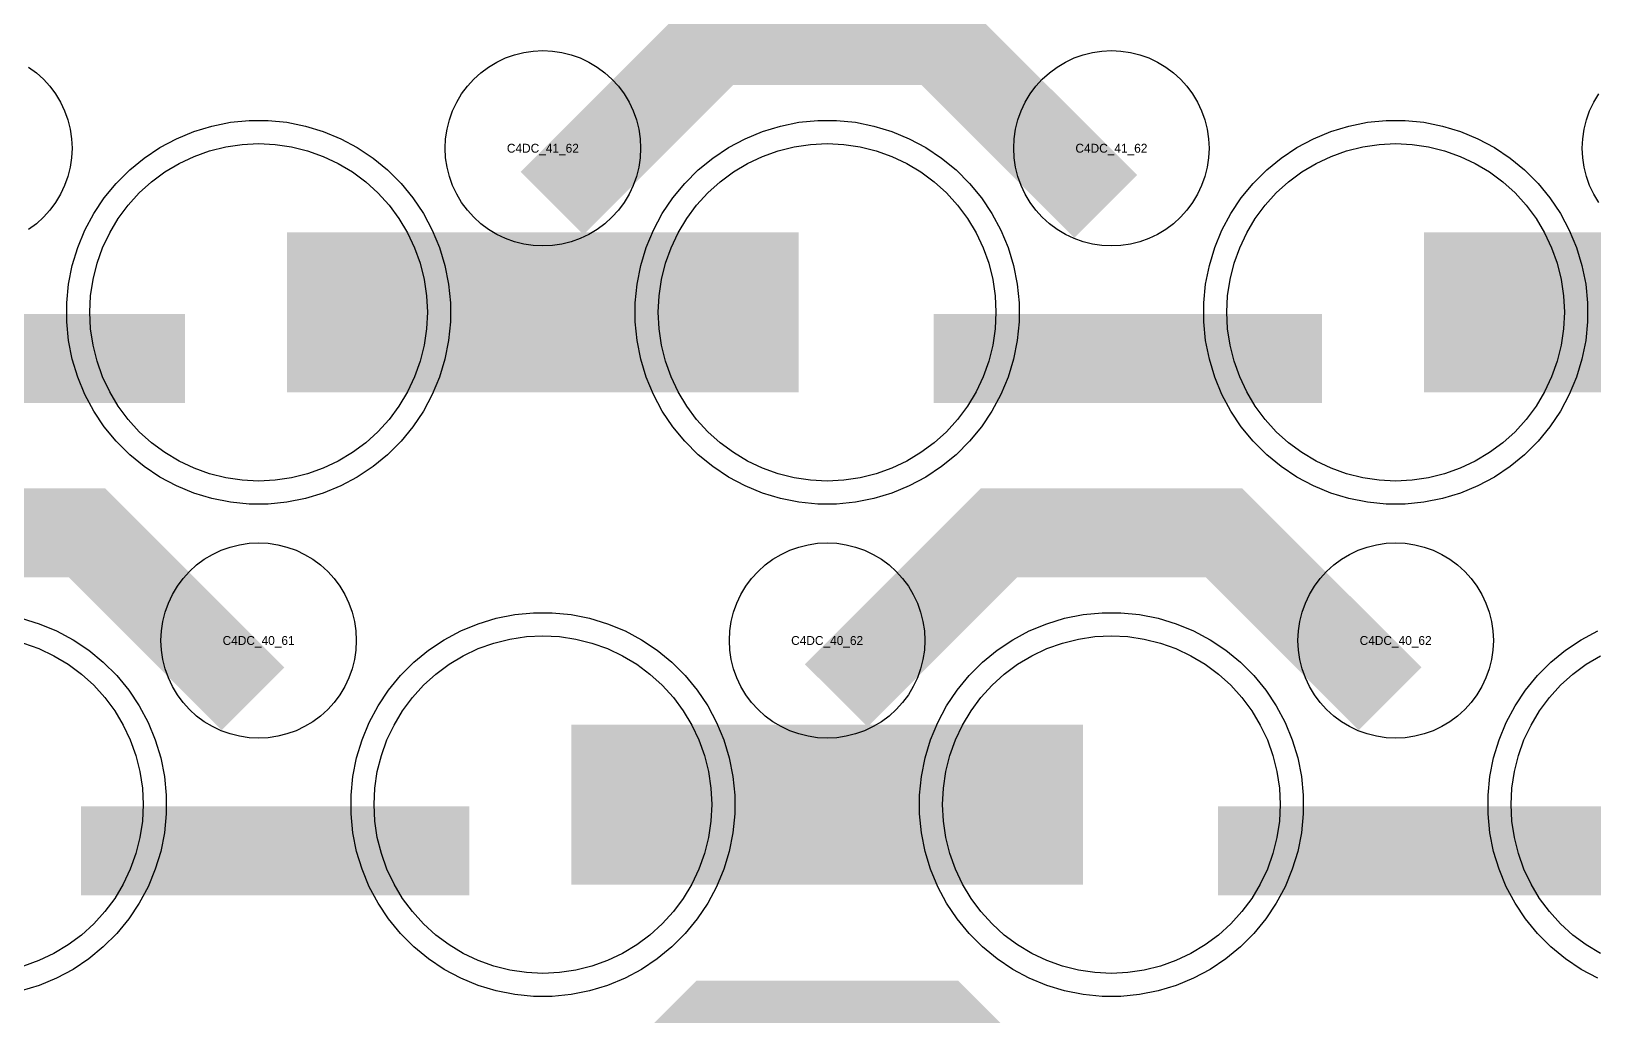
# Model space of a CAD drawing. Extents: x -11880 to 11880, y -14992 to 14992.
# Drawn here: x 7696 to 8135.8, y -9356.4 to -9079.3 of the extents above; entities that cross this region are included whole.
import ezdxf
from ezdxf.enums import TextEntityAlignment as Align

# ---------------------------------------------------------------- set-up
doc = ezdxf.new("R2010")
doc.units = 0
doc.header["$MEASUREMENT"] = 0
for name, color, linetype in [('GDS_775_DT_237', 138, 'CONTINUOUS'), ('RDL1_FS', 34, 'CONTINUOUS'), ('RDL_BS', 160, 'CONTINUOUS')]:
    doc.layers.add(name, color=color, linetype=linetype)

msp = doc.modelspace()

# ---------------------------------------------------------------- linework, layer by layer
at = {"layer": 'RDL1_FS', "color": 241, "true_color": 0xf7abae}
for points in [[(7760, -9205.944), (7755.343, -9205.715), (7750.732, -9205.031), (7746.209, -9203.899), (7741.819, -9202.327), (7737.605, -9200.335), (7733.605, -9197.937), (7729.86, -9195.159), (7726.406, -9192.029), (7723.276, -9188.575), (7720.498, -9184.83), (7718.1, -9180.83), (7716.108, -9176.616), (7714.536, -9172.226), (7713.404, -9167.703), (7712.72, -9163.092), (7712.491, -9158.435), (7712.72, -9153.778), (7713.404, -9149.167), (7714.536, -9144.644), (7716.108, -9140.254), (7718.1, -9136.04), (7720.498, -9132.04), (7723.276, -9128.295), (7726.406, -9124.841), (7729.86, -9121.711), (7733.605, -9118.933), (7737.605, -9116.535), (7741.819, -9114.543), (7746.209, -9112.971), (7750.732, -9111.839), (7755.343, -9111.155), (7760, -9110.926), (7764.657, -9111.155), (7769.268, -9111.839), (7773.791, -9112.971), (7778.181, -9114.543), (7782.395, -9116.535), (7786.395, -9118.933), (7790.14, -9121.711), (7793.594, -9124.841), (7796.724, -9128.295), (7799.502, -9132.04), (7801.9, -9136.04), (7803.892, -9140.254), (7805.464, -9144.644), (7806.596, -9149.167), (7807.28, -9153.778), (7807.509, -9158.435), (7807.28, -9163.092), (7806.596, -9167.703), (7805.464, -9172.226), (7803.892, -9176.616), (7801.9, -9180.83), (7799.502, -9184.83), (7796.724, -9188.575), (7793.594, -9192.029), (7790.14, -9195.159), (7786.395, -9197.937), (7782.395, -9200.335), (7778.181, -9202.327), (7773.791, -9203.899), (7769.268, -9205.031), (7764.657, -9205.715)], [(7920, -9205.944), (7915.343, -9205.715), (7910.732, -9205.031), (7906.209, -9203.899), (7901.819, -9202.327), (7897.605, -9200.335), (7893.605, -9197.937), (7889.86, -9195.159), (7886.406, -9192.029), (7883.276, -9188.575), (7880.498, -9184.83), (7878.1, -9180.83), (7876.108, -9176.616), (7874.536, -9172.226), (7873.404, -9167.703), (7872.72, -9163.092), (7872.491, -9158.435), (7872.72, -9153.778), (7873.404, -9149.167), (7874.536, -9144.644), (7876.108, -9140.254), (7878.1, -9136.04), (7880.498, -9132.04), (7883.276, -9128.295), (7886.406, -9124.841), (7889.86, -9121.711), (7893.605, -9118.933), (7897.605, -9116.535), (7901.819, -9114.543), (7906.209, -9112.971), (7910.732, -9111.839), (7915.343, -9111.155), (7920, -9110.926), (7924.657, -9111.155), (7929.268, -9111.839), (7933.791, -9112.971), (7938.181, -9114.543), (7942.395, -9116.535), (7946.395, -9118.933), (7950.14, -9121.711), (7953.594, -9124.841), (7956.724, -9128.295), (7959.502, -9132.04), (7961.9, -9136.04), (7963.892, -9140.254), (7965.464, -9144.644), (7966.596, -9149.167), (7967.28, -9153.778), (7967.509, -9158.435), (7967.28, -9163.092), (7966.596, -9167.703), (7965.464, -9172.226), (7963.892, -9176.616), (7961.9, -9180.83), (7959.502, -9184.83), (7956.724, -9188.575), (7953.594, -9192.029), (7950.14, -9195.159), (7946.395, -9197.937), (7942.395, -9200.335), (7938.181, -9202.327), (7933.791, -9203.899), (7929.268, -9205.031), (7924.657, -9205.715)], [(8080, -9205.944), (8075.343, -9205.715), (8070.732, -9205.031), (8066.209, -9203.899), (8061.819, -9202.327), (8057.605, -9200.335), (8053.605, -9197.937), (8049.86, -9195.159), (8046.406, -9192.029), (8043.276, -9188.575), (8040.498, -9184.83), (8038.1, -9180.83), (8036.108, -9176.616), (8034.536, -9172.226), (8033.404, -9167.703), (8032.72, -9163.092), (8032.491, -9158.435), (8032.72, -9153.778), (8033.404, -9149.167), (8034.536, -9144.644), (8036.108, -9140.254), (8038.1, -9136.04), (8040.498, -9132.04), (8043.276, -9128.295), (8046.406, -9124.841), (8049.86, -9121.711), (8053.605, -9118.933), (8057.605, -9116.535), (8061.819, -9114.543), (8066.209, -9112.971), (8070.732, -9111.839), (8075.343, -9111.155), (8080, -9110.926), (8084.657, -9111.155), (8089.268, -9111.839), (8093.791, -9112.971), (8098.181, -9114.543), (8102.395, -9116.535), (8106.395, -9118.933), (8110.14, -9121.711), (8113.594, -9124.841), (8116.724, -9128.295), (8119.502, -9132.04), (8121.9, -9136.04), (8123.892, -9140.254), (8125.464, -9144.644), (8126.596, -9149.167), (8127.28, -9153.778), (8127.509, -9158.435), (8127.28, -9163.092), (8126.596, -9167.703), (8125.464, -9172.226), (8123.892, -9176.616), (8121.9, -9180.83), (8119.502, -9184.83), (8116.724, -9188.575), (8113.594, -9192.029), (8110.14, -9195.159), (8106.395, -9197.937), (8102.395, -9200.335), (8098.181, -9202.327), (8093.791, -9203.899), (8089.268, -9205.031), (8084.657, -9205.715)]]:
    msp.add_lwpolyline(points, close=True, dxfattribs=at)
for points in [[(7768.002, -9158.435, 45, 45, 0), (7840.002, -9158.435, 45, 45, 0)], [(7840.002, -9158.435, 45, 45, 0), (7912.002, -9158.435, 45, 45, 0)], [(8088.002, -9158.435, 45, 45, 0), (8160.002, -9158.435, 45, 45, 0)]]:
    msp.add_lwpolyline(points, format="xyseb", dxfattribs=at)
at = {"layer": 'RDL1_FS'}
for points in [[(7693.791, -9251.536), (7698.181, -9253.108), (7702.395, -9255.1), (7706.395, -9257.498), (7710.14, -9260.276), (7713.594, -9263.406), (7716.724, -9266.86), (7719.502, -9270.605), (7721.9, -9274.605), (7723.892, -9278.819), (7725.464, -9283.209), (7726.596, -9287.732), (7727.28, -9292.343), (7727.509, -9297), (7727.28, -9301.657), (7726.596, -9306.268), (7725.464, -9310.791), (7723.892, -9315.181), (7721.9, -9319.395), (7719.502, -9323.395), (7716.724, -9327.14), (7713.594, -9330.594), (7710.14, -9333.724), (7706.395, -9336.502), (7702.395, -9338.9), (7698.181, -9340.892), (7693.791, -9342.464)], [(8137.605, -9338.9), (8133.605, -9336.502), (8129.86, -9333.724), (8126.406, -9330.594), (8123.276, -9327.14), (8120.498, -9323.395), (8118.1, -9319.395), (8116.108, -9315.181), (8114.536, -9310.791), (8113.404, -9306.268), (8112.72, -9301.657), (8112.491, -9297), (8112.72, -9292.343), (8113.404, -9287.732), (8114.536, -9283.209), (8116.108, -9278.819), (8118.1, -9274.605), (8120.498, -9270.605), (8123.276, -9266.86), (8126.406, -9263.406), (8129.86, -9260.276), (8133.605, -9257.498), (8137.605, -9255.1)]]:
    msp.add_lwpolyline(points, dxfattribs=at)
for points in [[(7840, -9344.509), (7835.343, -9344.28), (7830.732, -9343.596), (7826.209, -9342.464), (7821.819, -9340.892), (7817.605, -9338.9), (7813.605, -9336.502), (7809.86, -9333.724), (7806.406, -9330.594), (7803.276, -9327.14), (7800.498, -9323.395), (7798.1, -9319.395), (7796.108, -9315.181), (7794.536, -9310.791), (7793.404, -9306.268), (7792.72, -9301.657), (7792.491, -9297), (7792.72, -9292.343), (7793.404, -9287.732), (7794.536, -9283.209), (7796.108, -9278.819), (7798.1, -9274.605), (7800.498, -9270.605), (7803.276, -9266.86), (7806.406, -9263.406), (7809.86, -9260.276), (7813.605, -9257.498), (7817.605, -9255.1), (7821.819, -9253.108), (7826.209, -9251.536), (7830.732, -9250.404), (7835.343, -9249.72), (7840, -9249.491), (7844.657, -9249.72), (7849.268, -9250.404), (7853.791, -9251.536), (7858.181, -9253.108), (7862.395, -9255.1), (7866.395, -9257.498), (7870.14, -9260.276), (7873.594, -9263.406), (7876.724, -9266.86), (7879.502, -9270.605), (7881.9, -9274.605), (7883.892, -9278.819), (7885.464, -9283.209), (7886.596, -9287.732), (7887.28, -9292.343), (7887.509, -9297), (7887.28, -9301.657), (7886.596, -9306.268), (7885.464, -9310.791), (7883.892, -9315.181), (7881.9, -9319.395), (7879.502, -9323.395), (7876.724, -9327.14), (7873.594, -9330.594), (7870.14, -9333.724), (7866.395, -9336.502), (7862.395, -9338.9), (7858.181, -9340.892), (7853.791, -9342.464), (7849.268, -9343.596), (7844.657, -9344.28)], [(8000, -9344.509), (7995.343, -9344.28), (7990.732, -9343.596), (7986.209, -9342.464), (7981.819, -9340.892), (7977.605, -9338.9), (7973.605, -9336.502), (7969.86, -9333.724), (7966.406, -9330.594), (7963.276, -9327.14), (7960.498, -9323.395), (7958.1, -9319.395), (7956.108, -9315.181), (7954.536, -9310.791), (7953.404, -9306.268), (7952.72, -9301.657), (7952.491, -9297), (7952.72, -9292.343), (7953.404, -9287.732), (7954.536, -9283.209), (7956.108, -9278.819), (7958.1, -9274.605), (7960.498, -9270.605), (7963.276, -9266.86), (7966.406, -9263.406), (7969.86, -9260.276), (7973.605, -9257.498), (7977.605, -9255.1), (7981.819, -9253.108), (7986.209, -9251.536), (7990.732, -9250.404), (7995.343, -9249.72), (8000, -9249.491), (8004.657, -9249.72), (8009.268, -9250.404), (8013.791, -9251.536), (8018.181, -9253.108), (8022.395, -9255.1), (8026.395, -9257.498), (8030.14, -9260.276), (8033.594, -9263.406), (8036.724, -9266.86), (8039.502, -9270.605), (8041.9, -9274.605), (8043.892, -9278.819), (8045.464, -9283.209), (8046.596, -9287.732), (8047.28, -9292.343), (8047.509, -9297), (8047.28, -9301.657), (8046.596, -9306.268), (8045.464, -9310.791), (8043.892, -9315.181), (8041.9, -9319.395), (8039.502, -9323.395), (8036.724, -9327.14), (8033.594, -9330.594), (8030.14, -9333.724), (8026.395, -9336.502), (8022.395, -9338.9), (8018.181, -9340.892), (8013.791, -9342.464), (8009.268, -9343.596), (8004.657, -9344.28)]]:
    msp.add_lwpolyline(points, close=True, dxfattribs=at)
for points in [[(7848.002, -9297, 45, 45, 0), (7920.002, -9297, 45, 45, 0)], [(7920.002, -9297, 45, 45, 0), (7992.002, -9297, 45, 45, 0)]]:
    msp.add_lwpolyline(points, format="xyseb", dxfattribs=at)
at = {"layer": 'RDL_BS'}
for points in [[(7842.562, -9127.749, 25, 25, 0), (7888.377, -9081.934, 25, 25, 0), (7921.93, -9081.934, 25, 25, 0)], [(7998.401, -9128.648, 25, 25, 0), (7951.687, -9081.934, 25, 25, 0), (7921.929, -9081.934, 25, 25, 0)], [(7758.401, -9267.213, 25, 25, 0), (7711.687, -9220.499, 25, 25, 0), (7681.929, -9220.499, 25, 25, 0)], [(7922.562, -9266.314, 25, 25, 0), (7968.377, -9220.499, 25, 25, 0), (8001.93, -9220.499, 25, 25, 0)], [(8078.401, -9267.213, 25, 25, 0), (8031.687, -9220.499, 25, 25, 0), (8001.929, -9220.499, 25, 25, 0)], [(7710.016, -9310.013, 25, 25, 0), (7819.281, -9310.013, 25, 25, 0)], [(8030.016, -9310.013, 25, 25, 0), (8139.281, -9310.013, 25, 25, 0)], [(7842.562, -9404.879, 25, 25, 0), (7888.377, -9359.064, 25, 25, 0), (7921.93, -9359.064, 25, 25, 0)], [(7998.401, -9405.778, 25, 25, 0), (7951.687, -9359.064, 25, 25, 0), (7921.929, -9359.064, 25, 25, 0)]]:
    msp.add_lwpolyline(points, format="xyseb", dxfattribs=at)
for points in [[(7840, -9139.741), (7837.307, -9139.609), (7834.635, -9139.213), (7832.016, -9138.556), (7829.481, -9137.649), (7827.044, -9136.497), (7824.72, -9135.104), (7822.557, -9133.501), (7820.558, -9131.689), (7818.746, -9129.69), (7817.143, -9127.527), (7815.75, -9125.203), (7814.598, -9122.766), (7813.691, -9120.231), (7813.034, -9117.612), (7812.638, -9114.94), (7812.506, -9112.247), (7812.638, -9109.554), (7813.034, -9106.882), (7813.691, -9104.263), (7814.598, -9101.728), (7815.75, -9099.291), (7817.143, -9096.967), (7818.746, -9094.804), (7820.558, -9092.805), (7822.557, -9090.993), (7824.72, -9089.39), (7827.044, -9087.997), (7829.481, -9086.845), (7832.016, -9085.938), (7834.635, -9085.281), (7837.307, -9084.885), (7840, -9084.753), (7842.693, -9084.885), (7845.365, -9085.281), (7847.984, -9085.938), (7850.519, -9086.845), (7852.956, -9087.997), (7855.28, -9089.39), (7857.443, -9090.993), (7859.442, -9092.805), (7861.254, -9094.804), (7862.857, -9096.967), (7864.25, -9099.291), (7865.402, -9101.728), (7866.309, -9104.263), (7866.966, -9106.882), (7867.362, -9109.554), (7867.494, -9112.247), (7867.362, -9114.94), (7866.966, -9117.612), (7866.309, -9120.231), (7865.402, -9122.766), (7864.25, -9125.203), (7862.857, -9127.527), (7861.254, -9129.69), (7859.442, -9131.689), (7857.443, -9133.501), (7855.28, -9135.104), (7852.956, -9136.497), (7850.519, -9137.649), (7847.984, -9138.556), (7845.365, -9139.213), (7842.693, -9139.609)], [(8000, -9139.741), (7997.307, -9139.609), (7994.635, -9139.213), (7992.016, -9138.556), (7989.481, -9137.649), (7987.044, -9136.497), (7984.72, -9135.104), (7982.557, -9133.501), (7980.558, -9131.689), (7978.746, -9129.69), (7977.143, -9127.527), (7975.75, -9125.203), (7974.598, -9122.766), (7973.691, -9120.231), (7973.034, -9117.612), (7972.638, -9114.94), (7972.506, -9112.247), (7972.638, -9109.554), (7973.034, -9106.882), (7973.691, -9104.263), (7974.598, -9101.728), (7975.75, -9099.291), (7977.143, -9096.967), (7978.746, -9094.804), (7980.558, -9092.805), (7982.557, -9090.993), (7984.72, -9089.39), (7987.044, -9087.997), (7989.481, -9086.845), (7992.016, -9085.938), (7994.635, -9085.281), (7997.307, -9084.885), (8000, -9084.753), (8002.693, -9084.885), (8005.365, -9085.281), (8007.984, -9085.938), (8010.519, -9086.845), (8012.956, -9087.997), (8015.28, -9089.39), (8017.443, -9090.993), (8019.442, -9092.805), (8021.254, -9094.804), (8022.857, -9096.967), (8024.25, -9099.291), (8025.402, -9101.728), (8026.309, -9104.263), (8026.966, -9106.882), (8027.362, -9109.554), (8027.494, -9112.247), (8027.362, -9114.94), (8026.966, -9117.612), (8026.309, -9120.231), (8025.402, -9122.766), (8024.25, -9125.203), (8022.857, -9127.527), (8021.254, -9129.69), (8019.442, -9131.689), (8017.443, -9133.501), (8015.28, -9135.104), (8012.956, -9136.497), (8010.519, -9137.649), (8007.984, -9138.556), (8005.365, -9139.213), (8002.693, -9139.609)], [(7760, -9278.306), (7757.307, -9278.174), (7754.635, -9277.778), (7752.016, -9277.121), (7749.481, -9276.214), (7747.044, -9275.062), (7744.72, -9273.669), (7742.557, -9272.066), (7740.558, -9270.254), (7738.746, -9268.255), (7737.143, -9266.092), (7735.75, -9263.768), (7734.598, -9261.331), (7733.691, -9258.796), (7733.034, -9256.177), (7732.638, -9253.505), (7732.506, -9250.812), (7732.638, -9248.119), (7733.034, -9245.447), (7733.691, -9242.828), (7734.598, -9240.293), (7735.75, -9237.856), (7737.143, -9235.532), (7738.746, -9233.369), (7740.558, -9231.37), (7742.557, -9229.558), (7744.72, -9227.955), (7747.044, -9226.562), (7749.481, -9225.41), (7752.016, -9224.503), (7754.635, -9223.846), (7757.307, -9223.45), (7760, -9223.318), (7762.693, -9223.45), (7765.365, -9223.846), (7767.984, -9224.503), (7770.519, -9225.41), (7772.956, -9226.562), (7775.28, -9227.955), (7777.443, -9229.558), (7779.442, -9231.37), (7781.254, -9233.369), (7782.857, -9235.532), (7784.25, -9237.856), (7785.402, -9240.293), (7786.309, -9242.828), (7786.966, -9245.447), (7787.362, -9248.119), (7787.494, -9250.812), (7787.362, -9253.505), (7786.966, -9256.177), (7786.309, -9258.796), (7785.402, -9261.331), (7784.25, -9263.768), (7782.857, -9266.092), (7781.254, -9268.255), (7779.442, -9270.254), (7777.443, -9272.066), (7775.28, -9273.669), (7772.956, -9275.062), (7770.519, -9276.214), (7767.984, -9277.121), (7765.365, -9277.778), (7762.693, -9278.174)], [(7920, -9278.306), (7917.307, -9278.174), (7914.635, -9277.778), (7912.016, -9277.121), (7909.481, -9276.214), (7907.044, -9275.062), (7904.72, -9273.669), (7902.557, -9272.066), (7900.558, -9270.254), (7898.746, -9268.255), (7897.143, -9266.092), (7895.75, -9263.768), (7894.598, -9261.331), (7893.691, -9258.796), (7893.034, -9256.177), (7892.638, -9253.505), (7892.506, -9250.812), (7892.638, -9248.119), (7893.034, -9245.447), (7893.691, -9242.828), (7894.598, -9240.293), (7895.75, -9237.856), (7897.143, -9235.532), (7898.746, -9233.369), (7900.558, -9231.37), (7902.557, -9229.558), (7904.72, -9227.955), (7907.044, -9226.562), (7909.481, -9225.41), (7912.016, -9224.503), (7914.635, -9223.846), (7917.307, -9223.45), (7920, -9223.318), (7922.693, -9223.45), (7925.365, -9223.846), (7927.984, -9224.503), (7930.519, -9225.41), (7932.956, -9226.562), (7935.28, -9227.955), (7937.443, -9229.558), (7939.442, -9231.37), (7941.254, -9233.369), (7942.857, -9235.532), (7944.25, -9237.856), (7945.402, -9240.293), (7946.309, -9242.828), (7946.966, -9245.447), (7947.362, -9248.119), (7947.494, -9250.812), (7947.362, -9253.505), (7946.966, -9256.177), (7946.309, -9258.796), (7945.402, -9261.331), (7944.25, -9263.768), (7942.857, -9266.092), (7941.254, -9268.255), (7939.442, -9270.254), (7937.443, -9272.066), (7935.28, -9273.669), (7932.956, -9275.062), (7930.519, -9276.214), (7927.984, -9277.121), (7925.365, -9277.778), (7922.693, -9278.174)], [(8080, -9278.306), (8077.307, -9278.174), (8074.635, -9277.778), (8072.016, -9277.121), (8069.481, -9276.214), (8067.044, -9275.062), (8064.72, -9273.669), (8062.557, -9272.066), (8060.558, -9270.254), (8058.746, -9268.255), (8057.143, -9266.092), (8055.75, -9263.768), (8054.598, -9261.331), (8053.691, -9258.796), (8053.034, -9256.177), (8052.638, -9253.505), (8052.506, -9250.812), (8052.638, -9248.119), (8053.034, -9245.447), (8053.691, -9242.828), (8054.598, -9240.293), (8055.75, -9237.856), (8057.143, -9235.532), (8058.746, -9233.369), (8060.558, -9231.37), (8062.557, -9229.558), (8064.72, -9227.955), (8067.044, -9226.562), (8069.481, -9225.41), (8072.016, -9224.503), (8074.635, -9223.846), (8077.307, -9223.45), (8080, -9223.318), (8082.693, -9223.45), (8085.365, -9223.846), (8087.984, -9224.503), (8090.519, -9225.41), (8092.956, -9226.562), (8095.28, -9227.955), (8097.443, -9229.558), (8099.442, -9231.37), (8101.254, -9233.369), (8102.857, -9235.532), (8104.25, -9237.856), (8105.402, -9240.293), (8106.309, -9242.828), (8106.966, -9245.447), (8107.362, -9248.119), (8107.494, -9250.812), (8107.362, -9253.505), (8106.966, -9256.177), (8106.309, -9258.796), (8105.402, -9261.331), (8104.25, -9263.768), (8102.857, -9266.092), (8101.254, -9268.255), (8099.442, -9270.254), (8097.443, -9272.066), (8095.28, -9273.669), (8092.956, -9275.062), (8090.519, -9276.214), (8087.984, -9277.121), (8085.365, -9277.778), (8082.693, -9278.174)], [(7837.356, -9351), (7832.062, -9350.483), (7826.835, -9349.437), (7821.795, -9347.906), (7816.885, -9345.875), (7812.223, -9343.383), (7807.809, -9340.436), (7803.708, -9337.074), (7799.926, -9333.292), (7796.564, -9329.191), (7793.617, -9324.777), (7791.125, -9320.115), (7789.094, -9315.205), (7787.563, -9310.165), (7786.517, -9304.938), (7786, -9299.644), (7786, -9294.356), (7786.517, -9289.062), (7787.563, -9283.835), (7789.094, -9278.795), (7791.125, -9273.885), (7793.617, -9269.223), (7796.564, -9264.809), (7799.926, -9260.708), (7803.708, -9256.926), (7807.809, -9253.564), (7812.223, -9250.617), (7816.885, -9248.125), (7821.795, -9246.094), (7826.835, -9244.563), (7832.062, -9243.517), (7837.356, -9243), (7842.644, -9243), (7847.938, -9243.517), (7853.165, -9244.563), (7858.205, -9246.094), (7863.115, -9248.125), (7867.777, -9250.617), (7872.191, -9253.564), (7876.292, -9256.926), (7880.074, -9260.708), (7883.436, -9264.809), (7886.383, -9269.223), (7888.875, -9273.885), (7890.906, -9278.795), (7892.437, -9283.835), (7893.483, -9289.062), (7894, -9294.356), (7894, -9299.644), (7893.483, -9304.938), (7892.437, -9310.165), (7890.906, -9315.205), (7888.875, -9320.115), (7886.383, -9324.777), (7883.436, -9329.191), (7880.074, -9333.292), (7876.292, -9337.074), (7872.191, -9340.436), (7867.777, -9343.383), (7863.115, -9345.875), (7858.205, -9347.906), (7853.165, -9349.437), (7847.938, -9350.483), (7842.644, -9351)], [(7997.356, -9351), (7992.062, -9350.483), (7986.835, -9349.437), (7981.795, -9347.906), (7976.885, -9345.875), (7972.223, -9343.383), (7967.809, -9340.436), (7963.708, -9337.074), (7959.926, -9333.292), (7956.564, -9329.191), (7953.617, -9324.777), (7951.125, -9320.115), (7949.094, -9315.205), (7947.563, -9310.165), (7946.517, -9304.938), (7946, -9299.644), (7946, -9294.356), (7946.517, -9289.062), (7947.563, -9283.835), (7949.094, -9278.795), (7951.125, -9273.885), (7953.617, -9269.223), (7956.564, -9264.809), (7959.926, -9260.708), (7963.708, -9256.926), (7967.809, -9253.564), (7972.223, -9250.617), (7976.885, -9248.125), (7981.795, -9246.094), (7986.835, -9244.563), (7992.062, -9243.517), (7997.356, -9243), (8002.644, -9243), (8007.938, -9243.517), (8013.165, -9244.563), (8018.205, -9246.094), (8023.115, -9248.125), (8027.777, -9250.617), (8032.191, -9253.564), (8036.292, -9256.926), (8040.074, -9260.708), (8043.436, -9264.809), (8046.383, -9269.223), (8048.875, -9273.885), (8050.906, -9278.795), (8052.437, -9283.835), (8053.483, -9289.062), (8054, -9294.356), (8054, -9299.644), (8053.483, -9304.938), (8052.437, -9310.165), (8050.906, -9315.205), (8048.875, -9320.115), (8046.383, -9324.777), (8043.436, -9329.191), (8040.074, -9333.292), (8036.292, -9337.074), (8032.191, -9340.436), (8027.777, -9343.383), (8023.115, -9345.875), (8018.205, -9347.906), (8013.165, -9349.437), (8007.938, -9350.483), (8002.644, -9351)]]:
    msp.add_lwpolyline(points, close=True, dxfattribs=at)
for points in [[(7695.28, -9089.39), (7697.443, -9090.993), (7699.442, -9092.805), (7701.254, -9094.804), (7702.857, -9096.967), (7704.25, -9099.291), (7705.402, -9101.728), (7706.309, -9104.263), (7706.966, -9106.882), (7707.362, -9109.554), (7707.494, -9112.247), (7707.362, -9114.94), (7706.966, -9117.612), (7706.309, -9120.231), (7705.402, -9122.766), (7704.25, -9125.203), (7702.857, -9127.527), (7701.254, -9129.69), (7699.442, -9131.689), (7697.443, -9133.501), (7695.28, -9135.104)], [(8137.143, -9127.527), (8135.75, -9125.203), (8134.598, -9122.766), (8133.691, -9120.231), (8133.034, -9117.612), (8132.638, -9114.94), (8132.506, -9112.247), (8132.638, -9109.554), (8133.034, -9106.882), (8133.691, -9104.263), (8134.598, -9101.728), (8135.75, -9099.291), (8137.143, -9096.967)], [(7693.165, -9244.563), (7698.205, -9246.094), (7703.115, -9248.125), (7707.777, -9250.617), (7712.191, -9253.564), (7716.292, -9256.926), (7720.074, -9260.708), (7723.436, -9264.809), (7726.383, -9269.223), (7728.875, -9273.885), (7730.906, -9278.795), (7732.437, -9283.835), (7733.483, -9289.062), (7734, -9294.356), (7734, -9299.644), (7733.483, -9304.938), (7732.437, -9310.165), (7730.906, -9315.205), (7728.875, -9320.115), (7726.383, -9324.777), (7723.436, -9329.191), (7720.074, -9333.292), (7716.292, -9337.074), (7712.191, -9340.436), (7707.777, -9343.383), (7703.115, -9345.875), (7698.205, -9347.906), (7693.165, -9349.437)], [(8136.885, -9345.875), (8132.223, -9343.383), (8127.809, -9340.436), (8123.708, -9337.074), (8119.926, -9333.292), (8116.564, -9329.191), (8113.617, -9324.777), (8111.125, -9320.115), (8109.094, -9315.205), (8107.563, -9310.165), (8106.517, -9304.938), (8106, -9299.644), (8106, -9294.356), (8106.517, -9289.062), (8107.563, -9283.835), (8109.094, -9278.795), (8111.125, -9273.885), (8113.617, -9269.223), (8116.564, -9264.809), (8119.926, -9260.708), (8123.708, -9256.926), (8127.809, -9253.564), (8132.223, -9250.617), (8136.885, -9248.125)]]:
    msp.add_lwpolyline(points, dxfattribs=at)
at = {"layer": 'RDL_BS', "color": 241, "true_color": 0xf7abae}
for points in [[(7757.356, -9212.435), (7752.062, -9211.918), (7746.835, -9210.872), (7741.795, -9209.341), (7736.885, -9207.31), (7732.223, -9204.818), (7727.809, -9201.871), (7723.708, -9198.509), (7719.926, -9194.727), (7716.564, -9190.626), (7713.617, -9186.212), (7711.125, -9181.55), (7709.094, -9176.64), (7707.563, -9171.6), (7706.517, -9166.373), (7706, -9161.079), (7706, -9155.791), (7706.517, -9150.497), (7707.563, -9145.27), (7709.094, -9140.23), (7711.125, -9135.32), (7713.617, -9130.658), (7716.564, -9126.244), (7719.926, -9122.143), (7723.708, -9118.361), (7727.809, -9114.999), (7732.223, -9112.052), (7736.885, -9109.56), (7741.795, -9107.529), (7746.835, -9105.998), (7752.062, -9104.952), (7757.356, -9104.435), (7762.644, -9104.435), (7767.938, -9104.952), (7773.165, -9105.998), (7778.205, -9107.529), (7783.115, -9109.56), (7787.777, -9112.052), (7792.191, -9114.999), (7796.292, -9118.361), (7800.074, -9122.143), (7803.436, -9126.244), (7806.383, -9130.658), (7808.875, -9135.32), (7810.906, -9140.23), (7812.437, -9145.27), (7813.483, -9150.497), (7814, -9155.791), (7814, -9161.079), (7813.483, -9166.373), (7812.437, -9171.6), (7810.906, -9176.64), (7808.875, -9181.55), (7806.383, -9186.212), (7803.436, -9190.626), (7800.074, -9194.727), (7796.292, -9198.509), (7792.191, -9201.871), (7787.777, -9204.818), (7783.115, -9207.31), (7778.205, -9209.341), (7773.165, -9210.872), (7767.938, -9211.918), (7762.644, -9212.435)], [(7917.356, -9212.435), (7912.062, -9211.918), (7906.835, -9210.872), (7901.795, -9209.341), (7896.885, -9207.31), (7892.223, -9204.818), (7887.809, -9201.871), (7883.708, -9198.509), (7879.926, -9194.727), (7876.564, -9190.626), (7873.617, -9186.212), (7871.125, -9181.55), (7869.094, -9176.64), (7867.563, -9171.6), (7866.517, -9166.373), (7866, -9161.079), (7866, -9155.791), (7866.517, -9150.497), (7867.563, -9145.27), (7869.094, -9140.23), (7871.125, -9135.32), (7873.617, -9130.658), (7876.564, -9126.244), (7879.926, -9122.143), (7883.708, -9118.361), (7887.809, -9114.999), (7892.223, -9112.052), (7896.885, -9109.56), (7901.795, -9107.529), (7906.835, -9105.998), (7912.062, -9104.952), (7917.356, -9104.435), (7922.644, -9104.435), (7927.938, -9104.952), (7933.165, -9105.998), (7938.205, -9107.529), (7943.115, -9109.56), (7947.777, -9112.052), (7952.191, -9114.999), (7956.292, -9118.361), (7960.074, -9122.143), (7963.436, -9126.244), (7966.383, -9130.658), (7968.875, -9135.32), (7970.906, -9140.23), (7972.437, -9145.27), (7973.483, -9150.497), (7974, -9155.791), (7974, -9161.079), (7973.483, -9166.373), (7972.437, -9171.6), (7970.906, -9176.64), (7968.875, -9181.55), (7966.383, -9186.212), (7963.436, -9190.626), (7960.074, -9194.727), (7956.292, -9198.509), (7952.191, -9201.871), (7947.777, -9204.818), (7943.115, -9207.31), (7938.205, -9209.341), (7933.165, -9210.872), (7927.938, -9211.918), (7922.644, -9212.435)], [(8077.356, -9212.435), (8072.062, -9211.918), (8066.835, -9210.872), (8061.795, -9209.341), (8056.885, -9207.31), (8052.223, -9204.818), (8047.809, -9201.871), (8043.708, -9198.509), (8039.926, -9194.727), (8036.564, -9190.626), (8033.617, -9186.212), (8031.125, -9181.55), (8029.094, -9176.64), (8027.563, -9171.6), (8026.517, -9166.373), (8026, -9161.079), (8026, -9155.791), (8026.517, -9150.497), (8027.563, -9145.27), (8029.094, -9140.23), (8031.125, -9135.32), (8033.617, -9130.658), (8036.564, -9126.244), (8039.926, -9122.143), (8043.708, -9118.361), (8047.809, -9114.999), (8052.223, -9112.052), (8056.885, -9109.56), (8061.795, -9107.529), (8066.835, -9105.998), (8072.062, -9104.952), (8077.356, -9104.435), (8082.644, -9104.435), (8087.938, -9104.952), (8093.165, -9105.998), (8098.205, -9107.529), (8103.115, -9109.56), (8107.777, -9112.052), (8112.191, -9114.999), (8116.292, -9118.361), (8120.074, -9122.143), (8123.436, -9126.244), (8126.383, -9130.658), (8128.875, -9135.32), (8130.906, -9140.23), (8132.437, -9145.27), (8133.483, -9150.497), (8134, -9155.791), (8134, -9161.079), (8133.483, -9166.373), (8132.437, -9171.6), (8130.906, -9176.64), (8128.875, -9181.55), (8126.383, -9186.212), (8123.436, -9190.626), (8120.074, -9194.727), (8116.292, -9198.509), (8112.191, -9201.871), (8107.777, -9204.818), (8103.115, -9207.31), (8098.205, -9209.341), (8093.165, -9210.872), (8087.938, -9211.918), (8082.644, -9212.435)]]:
    msp.add_lwpolyline(points, close=True, dxfattribs=at)
for points in [[(7630.016, -9171.448, 25, 25, 0), (7739.281, -9171.448, 25, 25, 0)], [(7950.016, -9171.448, 25, 25, 0), (8059.281, -9171.448, 25, 25, 0)]]:
    msp.add_lwpolyline(points, format="xyseb", dxfattribs=at)

# ---------------------------------------------------------------- texts
at = {"layer": 'GDS_775_DT_237'}
for s, p in [('C4DC_41_62', (7840, -9112.247)), ('C4DC_41_62', (7840, -9112.247)), ('C4DC_41_62', (8000, -9112.247)), ('C4DC_41_62', (8000, -9112.247)), ('C4DC_40_61', (7760, -9250.812)), ('C4DC_40_61', (7760, -9250.812)), ('C4DC_40_62', (7920, -9250.812)), ('C4DC_40_62', (7920, -9250.812)), ('C4DC_40_62', (8080, -9250.812)), ('C4DC_40_62', (8080, -9250.812))]:
    msp.add_text(s, height=2.5, dxfattribs=at).set_placement(p, align=Align.MIDDLE_CENTER)

doc.saveas('drawing.dxf')
